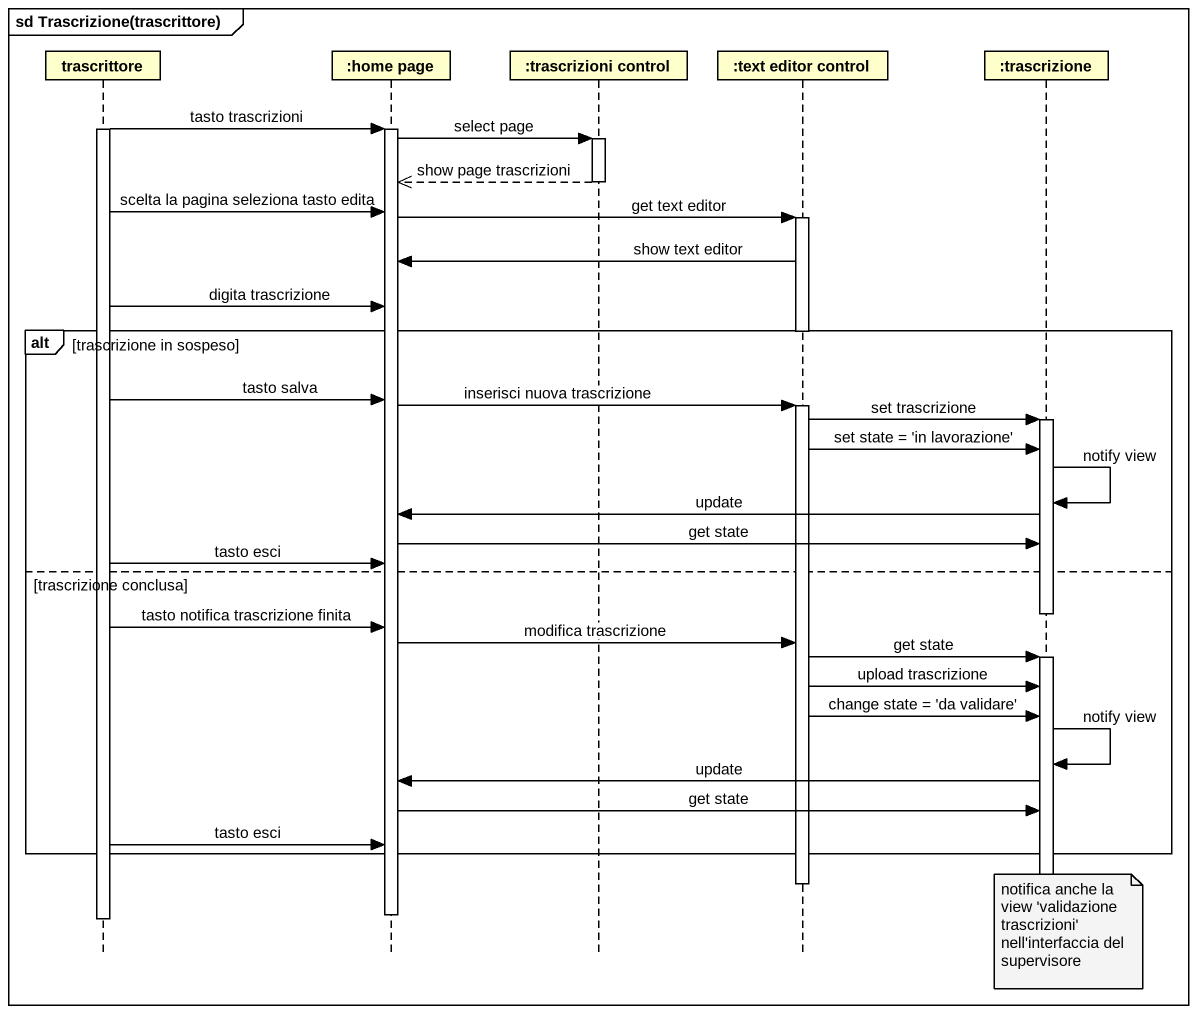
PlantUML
@startuml
mainframe sd Trascrizione(trascrittore)
hide footbox
participant trascrittore
participant ":home page" as home_page
participant ":trascrizioni control" as trascrizioni_control
participant ":text editor control" as text_editor_control
participant ":trascrizione" as trascrizione

activate trascrittore
trascrittore -> home_page : tasto trascrizioni
activate home_page
home_page -> trascrizioni_control : select page
activate trascrizioni_control
trascrizioni_control -->> home_page : show page trascrizioni
deactivate trascrizioni_control
trascrittore -> home_page : scelta la pagina seleziona tasto edita
home_page -> text_editor_control : get text editor
activate text_editor_control
text_editor_control -> home_page : show text editor
trascrittore -> home_page : digita trascrizione
alt trascrizione in sospeso
  deactivate text_editor_control
  trascrittore -> home_page : tasto salva
  home_page -> text_editor_control : inserisci nuova trascrizione
  activate text_editor_control
  text_editor_control -> trascrizione : set trascrizione
  activate trascrizione
  text_editor_control -> trascrizione : set state = 'in lavorazione'
  trascrizione -> trascrizione : notify view
  trascrizione -> home_page : update
  home_page -> trascrizione : get state
  trascrittore -> home_page : tasto esci
else trascrizione conclusa
  deactivate trascrizione
  trascrittore -> home_page : tasto notifica trascrizione finita
  home_page -> text_editor_control : modifica trascrizione
  text_editor_control -> trascrizione : get state
  activate trascrizione
  text_editor_control -> trascrizione : upload trascrizione
  text_editor_control -> trascrizione : change state = 'da validare'
  trascrizione -> trascrizione : notify view
  trascrizione -> home_page : update
  home_page -> trascrizione : get state
  trascrittore -> home_page : tasto esci
end
deactivate trascrizione
deactivate text_editor_control
deactivate home_page
deactivate trascrittore
note over trascrizione : notifica anche la view 'validazione trascrizioni' nell'interfaccia del supervisore
@enduml
